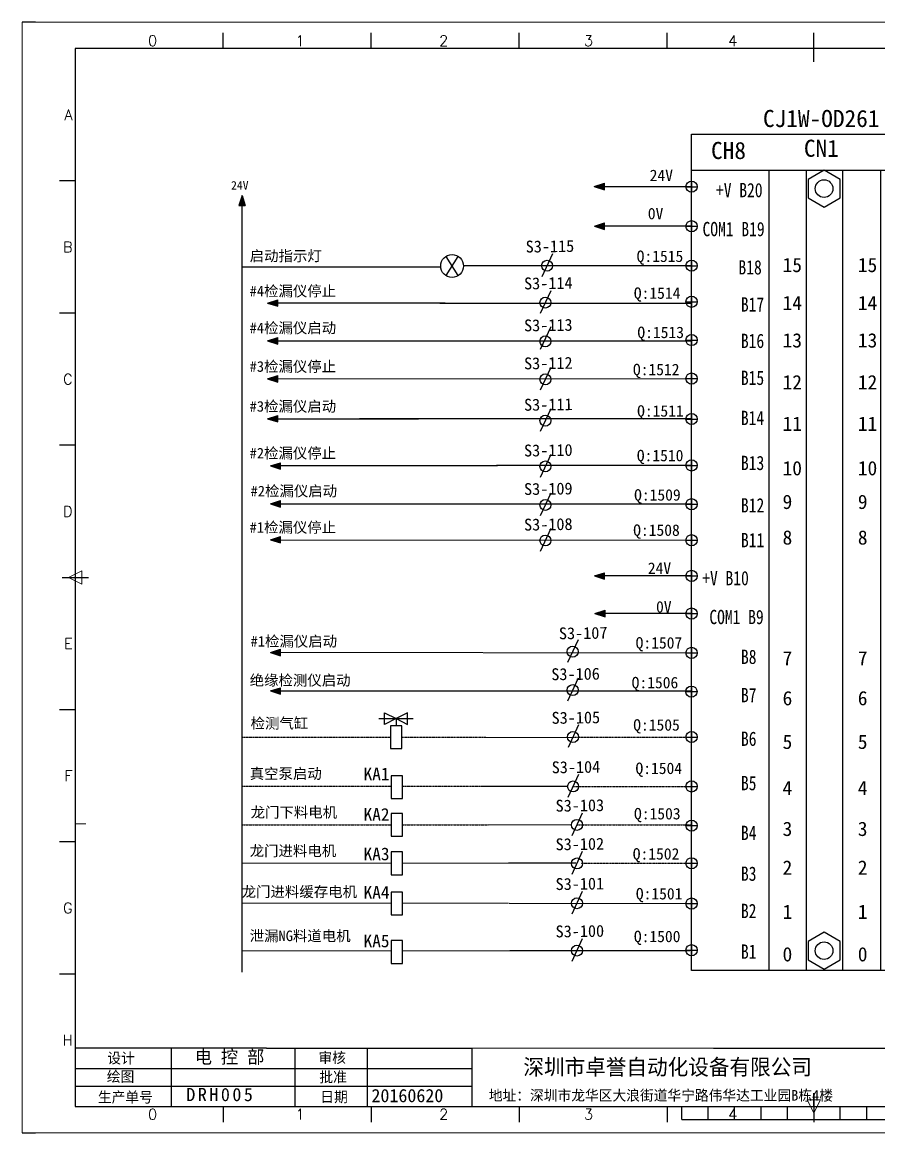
# Model space of a CAD drawing. Extents: x 2368 to 9674, y -1476 to 1321.
# Drawn here: x 8415 to 8739.1, y 901.5 to 1321.5 of the extents above; entities that cross this region are included whole.
import ezdxf
from ezdxf.enums import TextEntityAlignment as Align

# ---------------------------------------------------------------- set-up
doc = ezdxf.new("R2010")
doc.units = 0
doc.header["$MEASUREMENT"] = 0
doc.linetypes.add('ACANSTGL', pattern=[0.11811, 0.07874, -0.03937])
doc.layers.add('1', color=3, linetype='Continuous', lineweight=20)
doc.layers.add('AE_BOR', color=1, linetype='Continuous')
doc.layers.add('SYMS', color=7, linetype='Continuous')
doc.styles.add('HZ', font='', dxfattribs={"width": 0.8})
doc.styles.add('WD', font='romans.shx', dxfattribs={"bigfont": 'gbcbig.shx'})
doc.styles.add('样式 2', font='')
doc.styles.get('HZ').set_extended_font_data('SimSun')
doc.styles.get('样式 2').set_extended_font_data('NSimSun')

# ---------------------------------------------------------------- blocks, each defined once
blk = doc.blocks.new('gb_a2_a')
for p, q in [((584, 410), (25, 410)), ((25, 410), (25, 10)), ((25, 10), (584, 10))]:
    blk.add_line(p, q)
at = {"lineweight": 9, "ltscale": 0.1}
blk.add_line((25, 116.86), (29, 116.86), dxfattribs=at)
at = {"layer": 'AE_BOR', "lineweight": 30}
for p, q in [((10, 420), (4.93, 420)), ((4.93, 0), (10, 0))]:
    blk.add_line(p, q, dxfattribs=at)
at = {"layer": 'AE_BOR', "color": 1, "lineweight": 15}
for p, q in [((4.93, 420), (598.93, 420)), ((4.93, 0), (4.93, 420)), ((22.5, 210), (27.5, 212.5)), ((27.5, 207.5), (22.5, 210)), ((27.5, 212.5), (27.5, 207.5)), ((304.5, 7.5), (302, 12.5)), ((302, 12.5), (307, 12.5)), ((307, 12.5), (304.5, 7.5)), ((598.93, 0), (4.93, 0))]:
    blk.add_line(p, q, dxfattribs=at)
at = {"layer": 'AE_BOR'}
for p, q in [((81, 410), (81, 416)), ((137, 410), (137, 416)), ((193, 410), (193, 416)), ((249, 410), (249, 416)), ((304.5, 410), (304.5, 416)), ((25, 360), (19, 360)), ((25, 310), (19, 310)), ((25, 260), (19, 260)), ((25, 160), (19, 160)), ((25, 110), (19, 110)), ((25, 60), (19, 60)), ((81, 10), (81, 4)), ((137, 10), (137, 4)), ((193, 10), (193, 4)), ((249, 10), (249, 4)), ((304.5, 10), (304.5, 4))]:
    blk.add_line(p, q, dxfattribs=at)
at = {"layer": 'AE_BOR', "color": 2, "lineweight": 30}
for p, q in [((304.5, 405), (304.5, 415)), ((20, 210), (30, 210)), ((304.5, 10), (304.5, 15)), ((304.5, 15), (304.5, 5)), ((254.5, 5), (254.5, 10)), ((264.5, 5), (264.5, 10)), ((274.5, 5), (274.5, 10)), ((284.5, 5), (284.5, 10)), ((294.5, 5), (294.5, 10)), ((304.5, 10), (304.5, 5)), ((314.5, 5), (314.5, 10)), ((324.5, 5), (324.5, 10)), ((254.5, 5), (354.5, 5))]:
    blk.add_line(p, q, dxfattribs=at)
at = {"layer": 'AE_BOR', "style": 'WD'}
for s, p in [('0', (54.27, 411)), ('1', (110.12, 411)), ('2', (164.42, 411)), ('3', (219.22, 411)), ('4', (273.82, 411)), ('0', (54.27, 5)), ('1', (110.12, 5)), ('2', (164.42, 5)), ('3', (219.22, 5)), ('4', (273.82, 5))]:
    blk.add_text(s, height=4, dxfattribs=at).set_placement(p, align=Align.CENTER)
for s, p in [('A', (24, 385)), ('B', (24, 335)), ('C', (24, 285)), ('D', (24, 235)), ('E', (24, 185)), ('F', (24, 135)), ('G', (24, 85)), ('H', (24, 35))]:
    blk.add_text(s, height=4, dxfattribs=at).set_placement(p, align=Align.MIDDLE_RIGHT)

msp = doc.modelspace()

# ---------------------------------------------------------------- hatches: boundary and pattern name
for points in [[(8631.44171, 1259.41536), (8635.27365, 1260.60313), (8635.25025, 1258.15459)], [(8498.1408, 1255.99722), (8499.36513, 1252.1768), (8496.91647, 1252.1768)], [(8631.47171, 1244.36536), (8635.30365, 1245.55313), (8635.28025, 1243.10459)], [(8507.84015, 1215.2631), (8511.66056, 1216.48743), (8511.66056, 1214.03878)], [(8507.84015, 1200.9801), (8511.66056, 1202.20443), (8511.66056, 1199.75578)], [(8507.84015, 1186.62817), (8511.66056, 1187.8525), (8511.66056, 1185.40384)], [(8507.84015, 1171.53519), (8511.66056, 1172.75952), (8511.66056, 1170.31086)], [(8508.86468, 1153.67556), (8512.68509, 1154.89988), (8512.68509, 1152.45123)], [(8508.86468, 1139.32145), (8512.68509, 1140.54578), (8512.68509, 1138.09712)], [(8508.86468, 1125.76842), (8512.68509, 1126.99275), (8512.68509, 1124.54409)], [(8631.47952, 1112.08009), (8635.29993, 1113.30441), (8635.29993, 1110.85576)], [(8631.70171, 1097.90536), (8635.53365, 1099.09313), (8635.51025, 1096.64459)], [(8508.86468, 1083.12358), (8512.68509, 1084.34791), (8512.68509, 1081.89925)], [(8508.86468, 1068.56908), (8512.68509, 1069.79341), (8512.68509, 1067.34475)]]:
    msp.add_hatch(color=256).paths.add_polyline_path(points)

# ---------------------------------------------------------------- linework, layer by layer
for p, q in [((8668.26104, 1265.51692), (8766.43018, 1265.51692)), ((8631.44171, 1259.41536), (8635.27365, 1260.60313)), ((8635.25025, 1258.15459), (8635.27365, 1260.60313)), ((8498.1408, 1255.99722), (8496.91647, 1252.1768)), ((8498.1408, 1235.40419), (8498.1408, 1255.99722)), ((8498.1408, 1255.99722), (8499.36513, 1252.1768)), ((8631.44171, 1259.41536), (8635.25025, 1258.15459)), ((8668.26104, 1259.29052), (8635.22096, 1259.29052)), ((8496.91647, 1252.1768), (8499.36513, 1252.1768)), ((8631.47171, 1244.36536), (8635.30365, 1245.55313)), ((8631.47171, 1244.36536), (8635.28025, 1243.10459)), ((8668.26104, 1244.3366), (8635.11697, 1244.3366)), ((8635.28025, 1243.10459), (8635.30365, 1245.55313)), ((8575.31473, 1232.91556), (8579.79763, 1225.63519)), ((8579.79763, 1232.91556), (8575.31473, 1225.63519)), ((8615.58933, 1233.86985), (8611.64209, 1225.22899)), ((8614.96933, 1219.92985), (8611.02209, 1211.28899)), ((8507.84015, 1215.2631), (8511.66056, 1216.48743)), ((8507.84015, 1215.2631), (8511.66056, 1214.03878)), ((8511.66056, 1214.03878), (8511.66056, 1216.48743)), ((8614.96933, 1206.30985), (8611.02209, 1197.66899)), ((8507.84015, 1200.9801), (8511.66056, 1202.20443)), ((8511.66056, 1199.75578), (8511.66056, 1202.20443)), ((8507.84015, 1200.9801), (8511.66056, 1199.75578)), ((8614.96933, 1190.92985), (8611.02209, 1182.28899)), ((8507.84015, 1186.62817), (8511.66056, 1187.8525)), ((8507.84015, 1186.62817), (8511.66056, 1185.40384)), ((8511.66056, 1185.40384), (8511.66056, 1187.8525)), ((8507.84015, 1171.53519), (8511.66056, 1172.75952)), ((8511.66056, 1170.31086), (8511.66056, 1172.75952)), ((8614.96933, 1175.27985), (8611.02209, 1166.63899)), ((8507.84015, 1171.53519), (8511.66056, 1170.31086)), ((8668.26104, 1171.50702), (8542.54697, 1171.50702)), ((8668.26104, 1171.50702), (8542.78697, 1171.50702)), ((8614.96933, 1157.97985), (8611.02209, 1149.33899)), ((8508.86468, 1153.67556), (8512.68509, 1154.89988)), ((8508.86468, 1153.67556), (8512.68509, 1152.45123)), ((8512.68509, 1152.45123), (8512.68509, 1154.89988)), ((8614.96933, 1143.41985), (8611.02209, 1134.77899)), ((8508.86468, 1139.32145), (8512.68509, 1140.54578)), ((8508.86468, 1139.32145), (8512.68509, 1138.09712)), ((8668.26104, 1139.20392), (8512.41195, 1139.20392)), ((8512.68509, 1138.09712), (8512.68509, 1140.54578)), ((8614.96933, 1129.95985), (8611.02209, 1121.31899)), ((8508.86468, 1125.76842), (8512.68509, 1126.99275)), ((8508.86468, 1125.76842), (8512.68509, 1124.54409)), ((8512.30427, 1125.72061), (8666.14099, 1125.58212)), ((8512.68509, 1124.54409), (8512.68509, 1126.99275)), ((8631.47952, 1112.08009), (8635.29993, 1113.30441)), ((8635.29993, 1110.85576), (8635.29993, 1113.30441)), ((8631.47952, 1112.08009), (8635.29993, 1110.85576)), ((8668.26104, 1112.09702), (8635.22096, 1112.09702)), ((8631.70171, 1097.90536), (8635.53365, 1099.09313)), ((8631.70171, 1097.90536), (8635.51025, 1096.64459)), ((8668.26104, 1097.84133), (8635.47697, 1097.84133)), ((8635.51025, 1096.64459), (8635.53365, 1099.09313)), ((8625.28069, 1087.93404), (8621.33345, 1079.29317)), ((8508.86468, 1083.12358), (8512.68509, 1084.34791)), ((8512.68509, 1081.89925), (8512.68509, 1084.34791)), ((8508.86468, 1083.12358), (8512.68509, 1081.89925)), ((8512.55124, 1083.23265), (8666.14099, 1082.95841)), ((8625.28069, 1073.37404), (8621.33345, 1064.73317)), ((8508.86468, 1068.56908), (8512.68509, 1069.79341)), ((8508.86468, 1068.56908), (8512.68509, 1067.34475)), ((8512.68509, 1067.34475), (8512.68509, 1069.79341)), ((8552.11012, 1060.2729), (8556.43012, 1058.1129)), ((8552.11012, 1055.9529), (8552.11012, 1060.2729)), ((8560.75012, 1060.2729), (8556.43012, 1058.1129)), ((8560.75012, 1055.9529), (8560.75012, 1060.2729)), ((8549.95012, 1058.1129), (8562.91012, 1058.1129)), ((8556.43012, 1058.1129), (8552.11012, 1055.9529)), ((8556.43012, 1058.1129), (8560.75012, 1055.9529)), ((8556.43012, 1058.1129), (8556.43012, 1056.4929)), ((8556.43012, 1056.4929), (8556.43012, 1055.4129)), ((8625.48832, 1055.77931), (8621.54109, 1047.13844)), ((8590.43102, 1051.12062), (8623.37512, 1051.00219)), ((8625.43104, 1036.93664), (8621.4838, 1028.29578)), ((8589.82335, 1032.57455), (8621.48697, 1032.57455)), ((8626.90576, 1022.4176), (8622.95852, 1013.77674)), ((8591.22484, 1017.9697), (8622.98697, 1018.05551)), ((8626.90576, 1007.8225), (8622.95852, 999.18163)), ((8598.9458, 1003.59076), (8624.50697, 1003.59076)), ((8626.90576, 992.78513), (8622.95852, 984.14427)), ((8599.27714, 988.32044), (8666.14099, 988.18195)), ((8626.90576, 974.87297), (8622.95852, 966.2321)), ((8599.52463, 970.38011), (8667.53412, 970.38011)), ((8507.46704, 933.48401), (8435.03605, 933.48401)), ((8435.03605, 933.48401), (8435.03605, 911.48691)), ((8471.30953, 933.48401), (8471.30953, 911.48691)), ((8507.46704, 933.48401), (8585.07815, 933.48401)), ((8518.07153, 933.48401), (8518.07153, 911.48691)), ((8545.51768, 933.48401), (8545.51768, 911.48401)), ((8585.07815, 933.48401), (8585.07815, 911.48691)), ((8676.56921, 933.48401), (8796.46921, 933.48401)), ((8435.03605, 911.48691), (8994.03605, 911.48691))]:
    msp.add_line(p, q)
at = {"lineweight": -3}
for p, q in [((8668.26104, 1261.41056), (8668.26104, 1257.17047)), ((8666.14099, 1259.29052), (8670.38108, 1259.29052)), ((8666.14099, 1244.3366), (8670.38108, 1244.3366)), ((8668.26104, 1246.45665), (8668.26104, 1242.21656)), ((8498.1408, 962.20932), (8498.1408, 1235.40419)), ((8668.26104, 1231.53543), (8668.26104, 1227.29534)), ((8666.14099, 1229.41539), (8670.38108, 1229.41539)), ((8666.14099, 1215.77008), (8670.38108, 1215.77008)), ((8668.26104, 1217.89013), (8668.26104, 1213.65004)), ((8666.14099, 1201.28365), (8670.38108, 1201.28365)), ((8668.26104, 1203.4037), (8668.26104, 1199.16361)), ((8668.26104, 1188.8396), (8668.26104, 1184.59951)), ((8666.14099, 1186.71955), (8670.38108, 1186.71955)), ((8668.26104, 1173.54111), (8668.26104, 1169.30102)), ((8666.14099, 1171.42106), (8670.38108, 1171.42106)), ((8668.26104, 1155.98048), (8668.26104, 1151.74039)), ((8666.14099, 1153.86044), (8670.38108, 1153.86044)), ((8666.14099, 1139.20392), (8670.38108, 1139.20392)), ((8668.26104, 1141.32397), (8668.26104, 1137.08388)), ((8668.26104, 1127.70217), (8668.26104, 1123.46208)), ((8666.14099, 1125.58212), (8670.38108, 1125.58212)), ((8668.26104, 1114.21706), (8668.26104, 1109.97697)), ((8666.14099, 1112.09702), (8670.38108, 1112.09702)), ((8666.14099, 1097.84133), (8670.38108, 1097.84133)), ((8668.26104, 1099.96137), (8668.26104, 1095.72128)), ((8668.26104, 1085.07845), (8668.26104, 1080.83837)), ((8666.14099, 1082.95841), (8670.38108, 1082.95841)), ((8666.08305, 1068.33328), (8670.32314, 1068.33328)), ((8668.20309, 1070.45332), (8668.20309, 1066.21323)), ((8666.14099, 1051.15332), (8670.38108, 1051.15332)), ((8668.26104, 1053.27336), (8668.26104, 1049.03327)), ((8668.26104, 1034.57617), (8668.26104, 1030.33608)), ((8666.14099, 1032.45613), (8670.38108, 1032.45613)), ((8666.14099, 1017.64665), (8670.38108, 1017.64665)), ((8668.26104, 1019.7667), (8668.26104, 1015.52661)), ((8668.26104, 1005.52564), (8668.26104, 1001.28555)), ((8666.14099, 1003.40559), (8670.38108, 1003.40559)), ((8666.14099, 988.18195), (8670.38108, 988.18195)), ((8668.26104, 990.302), (8668.26104, 986.06191)), ((8666.14099, 970.54648), (8670.38108, 970.54648)), ((8668.26104, 972.66652), (8668.26104, 968.42643))]:
    msp.add_line(p, q, dxfattribs=at)
at = {"lineweight": -3, "ltscale": 0.5}
for p, q in [((8573.43006, 1228.88609), (8498.18697, 1228.88609)), ((8581.82697, 1229.48609), (8667.78697, 1229.48609)), ((8575.01979, 1215.18609), (8508.08046, 1215.18609)), ((8572.9922, 1215.28609), (8668.08697, 1215.28609)), ((8666.18697, 1201.38121), (8666.38697, 1201.38121)), ((8507.84662, 1200.97803), (8668.26104, 1200.97803)), ((8564.93657, 1171.41938), (8508.20152, 1171.41938)), ((8590.1344, 1171.50494), (8569.31067, 1171.50494)), ((8668.0329, 1171.50494), (8594.4544, 1171.50494)), ((8594.84918, 1153.75938), (8511.42592, 1153.75938)), ((8668.0329, 1153.84494), (8594.4544, 1153.84494)), ((8668.14697, 1068.47609), (8512.35697, 1068.47609))]:
    msp.add_line(p, q, dxfattribs=at)
at = {"lineweight": 0}
for p, q in [((8507.93046, 1186.65711), (8668.23097, 1186.65711)), ((8554.53684, 1003.49245), (8498.1408, 1003.49245)), ((8599.45822, 1003.49245), (8558.85684, 1003.49245)), ((8554.53684, 988.37078), (8498.1408, 988.37078)), ((8599.00929, 988.37078), (8558.85684, 988.37078)), ((8554.53684, 970.31722), (8498.1408, 970.31722)), ((8599.34397, 970.31722), (8558.85684, 970.31722))]:
    msp.add_line(p, q, dxfattribs=at)
at = {"linetype": 'ACANSTGL'}
for p, q in [((8498.1408, 1051.12062), (8554.27012, 1051.12062)), ((8558.59012, 1051.12062), (8590.43102, 1051.12062)), ((8623.37512, 1051.15332), (8668.26104, 1051.15332)), ((8498.1408, 1032.57455), (8554.53684, 1032.57455)), ((8558.85684, 1032.57455), (8589.82335, 1032.57455)), ((8623.42092, 1032.45613), (8668.26104, 1032.45613)), ((8498.1408, 1017.9697), (8554.53684, 1017.9697)), ((8558.85684, 1017.9697), (8591.22484, 1017.9697)), ((8624.89564, 1017.93709), (8668.26104, 1017.9697)), ((8626.4316, 1003.47234), (8668.26104, 1003.40559))]:
    msp.add_line(p, q, dxfattribs=at)
at = {"lineweight": 9, "ltscale": 0.1}
msp.add_line((8585.07815, 933.48401), (8676.56921, 933.48401), dxfattribs=at)
at = {"color": 0, "ltscale": 2}
for p, q in [((8435.03605, 925.80025), (8585.07815, 925.86025)), ((8435.03605, 919.10247), (8585.07815, 919.10247))]:
    msp.add_line(p, q, dxfattribs=at)
for points in [[(8668.26104, 1279.17408), (8766.43018, 1279.17408), (8766.43018, 962.8331), (8668.26104, 962.8331)], [(8697.56379, 1265.59188), (8739.69359, 1265.59188), (8739.69359, 962.8331), (8697.56379, 962.8331)], [(8711.74499, 1265.51692), (8725.36228, 1265.51692), (8725.36228, 962.8331), (8711.74499, 962.8331)], [(8718.38827, 1265.51692), (8712.34624, 1262.02855), (8712.34624, 1255.05181), (8718.38827, 1251.56345), (8724.4303, 1255.05181), (8724.4303, 1262.02855)], [(8554.27012, 1046.7729), (8558.59012, 1046.7729), (8558.59012, 1055.4129), (8554.27012, 1055.4129)], [(8554.53684, 1027.88711), (8558.85684, 1027.88711), (8558.85684, 1036.52711), (8554.53684, 1036.52711)], [(8554.53684, 1013.64131), (8558.85684, 1013.64131), (8558.85684, 1022.28131), (8554.53684, 1022.28131)], [(8554.53684, 999.0398), (8558.85684, 999.0398), (8558.85684, 1007.6798), (8554.53684, 1007.6798)], [(8554.53684, 983.90691), (8558.85684, 983.90691), (8558.85684, 992.54691), (8554.53684, 992.54691)], [(8718.38827, 977.33795), (8712.34624, 973.84958), (8712.34624, 966.87285), (8718.38827, 963.38448), (8724.4303, 966.87285), (8724.4303, 973.84958)], [(8554.53684, 965.53416), (8558.85684, 965.53416), (8558.85684, 974.17416), (8554.53684, 974.17416)]]:
    msp.add_lwpolyline(points, close=True)
at = {"lineweight": -3}
for centre in [(8668.26104, 1259.29052), (8668.26104, 1244.3366), (8668.26104, 1229.41539), (8668.26104, 1215.77008), (8668.26104, 1201.28365), (8668.26104, 1186.71955), (8668.26104, 1171.42106), (8668.26104, 1153.86044), (8668.26104, 1139.20392), (8668.26104, 1125.58212), (8668.26104, 1112.09702), (8668.26104, 1097.84133), (8668.26104, 1082.95841), (8668.20309, 1068.33328), (8668.26104, 1051.15332), (8668.26104, 1032.45613), (8668.26104, 1017.64665), (8668.26104, 1003.40559), (8668.26104, 988.18195), (8668.26104, 970.54648)]:
    msp.add_circle(centre, 2.12004, dxfattribs=at)
for centre, radius in [((8718.38827, 1258.54018), 3.34348), ((8577.61383, 1229.28609), 4.29576), ((8718.38827, 970.36121), 3.34348)]:
    msp.add_circle(centre, radius)
at = {"color": 6}
for centre in [(8613.5792, 1229.38934), (8612.9592, 1215.44934), (8612.9592, 1200.81795), (8612.9592, 1186.44934), (8612.9592, 1170.79934), (8612.9592, 1153.49934), (8612.9592, 1138.93934), (8612.9592, 1125.47934), (8623.27057, 1083.45352), (8623.27057, 1068.89352), (8623.37512, 1051.15332), (8623.42092, 1032.45613), (8624.89564, 1017.93709), (8624.89564, 1003.34198), (8624.89564, 988.30462), (8624.89564, 970.39246)]:
    msp.add_circle(centre, 2.07563, dxfattribs=at)

# ---------------------------------------------------------------- block references
msp.add_blockref('gb_a2_a', (8410.03605, 901.48691))

# ---------------------------------------------------------------- texts
for s, insert, char_height, width, attachment_point in [('{\\fFangSong|b0|i0|c134|p49;CJ1W-OD261}', (8695.27231, 1288.31971), 6.48, 34.6537309, 1), ('{\\fFangSong|b0|i0|c134|p49;CN1}', (8710.76041, 1277.05371), 6.48, 34.6537309, 1), ('{\\fFangSong|b0|i0|c134|p49;CH8}', (8675.62041, 1276.22371), 6.48, 34.6537309, 1), ('{\\fSimSun|b0|i0|c134|p2;24V}', (8652.40322, 1265.72741), 4.32, 56.1737709, 1), ('24V', (8494.00007, 1261.41397), 3.24, 9.7955398, 1), ('{\\fSimSun|b0|i0|c134|p2;0V}', (8651.69541, 1251.28446), 4.32, 56.1737709, 1), ('{\\fSimSun|b0|i0|c134|p2;启动指示灯}', (8501.04865, 1235.1172), 4, 77.304203, 1), ('Q:1515', (8647.4733, 1235.13192), 4.32, 56.1737709, 1), ('{\\fSimSun|b0|i0|c134|p2;15}', (8702.68471, 1232.38534), 5.4, 4.0230196, 1), ('{\\fSimSun|b0|i0|c134|p2;15}', (8731.16964, 1232.38534), 5.4, 4.0230196, 1), ('{\\fSimSun|b0|i0|c134|p2;#4检漏仪停止}', (8501.04865, 1221.81033), 4, 77.304203, 1), (' Q:1514', (8643.46277, 1221.19834), 4.32, 56.1737709, 1), ('{\\fSimSun|b0|i0|c134|p2;14}', (8702.68471, 1218.02755), 5.4, 4.0230196, 1), ('{\\fSimSun|b0|i0|c134|p2;14}', (8731.16964, 1218.02755), 5.4, 4.0230196, 1), ('{\\fSimSun|b0|i0|c134|p2;#4检漏仪启动}', (8501.04865, 1207.8893), 4, 77.304203, 1), ('Q:1513', (8647.75159, 1206.35416), 4.32, 56.1737709, 1), ('{\\fSimSun|b0|i0|c134|p2;13}', (8702.68471, 1203.87812), 5.4, 4.0230196, 1), ('{\\fSimSun|b0|i0|c134|p2;13}', (8731.16964, 1203.87812), 5.4, 4.0230196, 1), ('{\\fSimSun|b0|i0|c134|p2;#3检漏仪停止}', (8501.04865, 1193.2907), 4, 77.304203, 1), (' Q:1512', (8643.12279, 1192.30312), 4.32, 56.1737709, 1), ('{\\fSimSun|b0|i0|c134|p2;12}', (8702.68471, 1188.04016), 5.4, 4.0230196, 1), ('{\\fSimSun|b0|i0|c134|p2;12}', (8731.16964, 1188.04016), 5.4, 4.0230196, 1), ('{\\fSimSun|b0|i0|c134|p2;#3检漏仪启动}', (8501.04865, 1178.2103), 4, 77.304203, 1), (' Q:1511', (8644.71169, 1176.63704), 4.32, 56.1737709, 1), ('{\\fSimSun|b0|i0|c134|p2;11}', (8702.68471, 1172.3502), 5.4, 4.0230196, 1), ('{\\fSimSun|b0|i0|c134|p2;11}', (8731.16964, 1172.3502), 5.4, 4.0230196, 1), ('{\\fSimSun|b0|i0|c134|p2;#2检漏仪停止}', (8501.04865, 1160.5234), 4, 77.304203, 1), (' Q:1510', (8644.59504, 1159.77703), 4.32, 56.1737709, 1), ('{\\fSimSun|b0|i0|c134|p2;10}', (8702.68471, 1155.53061), 5.4, 4.0230196, 1), ('{\\fSimSun|b0|i0|c134|p2;10}', (8731.16964, 1155.53061), 5.4, 4.0230196, 1), ('{\\fSimSun|b0|i0|c134|p2;#2检漏仪启动}', (8501.40593, 1146.18916), 4, 69.1070273, 1), (' Q:1509', (8643.57212, 1144.8829), 4.32, 56.1737709, 1), ('{\\fSimSun|b0|i0|c134|p2;9}', (8702.68471, 1142.80103), 5.4, 4.0230196, 1), ('{\\fSimSun|b0|i0|c134|p2;9}', (8731.16964, 1142.80103), 5.4, 4.0230196, 1), ('{\\fSimSun|b0|i0|c134|p2;#1检漏仪停止}', (8501.04865, 1132.43917), 4, 77.304203, 1), (' Q:1508', (8643.22165, 1131.55973), 4.32, 56.1737709, 1), ('{\\fSimSun|b0|i0|c134|p2;8}', (8702.68471, 1129.33136), 5.4, 4.0230196, 1), ('{\\fSimSun|b0|i0|c134|p2;8}', (8731.16964, 1129.33136), 5.4, 4.0230196, 1), ('{\\fSimSun|b0|i0|c134|p2;24V}', (8651.69541, 1117.17207), 4.32, 56.1737709, 1), ('{\\fSimSun|b0|i0|c134|p2;0V}', (8654.80776, 1102.54414), 4.32, 56.1737709, 1), ('{\\fSimSun|b0|i0|c134|p2;#1检漏仪启动}', (8501.40593, 1089.37537), 4, 69.1070273, 1), (' Q:1507', (8644.14494, 1088.94004), 4.32, 56.1737709, 1), ('{\\fSimSun|b0|i0|c134|p2;7}', (8702.68729, 1083.65497), 5.4, 4.0230196, 1), ('{\\fSimSun|b0|i0|c134|p2;7}', (8731.15517, 1083.65497), 5.4, 4.0230196, 1), ('{\\fSimSun|b0|i0|c134|p2;绝缘检测仪启动}', (8501.04865, 1074.62496), 4, 77.304203, 1), (' Q:1506', (8642.63728, 1073.90317), 4.32, 56.1737709, 1), ('{\\fSimSun|b0|i0|c134|p2;6}', (8702.68729, 1068.5571), 5.4, 4.0230196, 1), ('{\\fSimSun|b0|i0|c134|p2;6}', (8731.15517, 1068.5571), 5.4, 4.0230196, 1), ('{\\fSimSun|b0|i0|c134|p2;检测气缸}', (8501.40593, 1058.36076), 4, 69.1070273, 1), (' Q:1505', (8643.23689, 1057.88486), 4.32, 56.1737709, 1), ('{\\fSimSun|b0|i0|c134|p2;5}', (8702.68729, 1052.0583), 5.4, 4.0230196, 1), ('{\\fSimSun|b0|i0|c134|p2;5}', (8731.15517, 1052.0583), 5.4, 4.0230196, 1), ('{\\fSimSun|b0|i0|c134|p2;真空泵启动}', (8501.04865, 1039.32442), 4, 77.304203, 1), (' Q:1504', (8644.08707, 1041.48781), 4.32, 56.1737709, 1), ('{\\fSimSun|b0|i0|c134|p2;4}', (8702.68729, 1034.59214), 5.4, 4.0230196, 1), ('{\\fSimSun|b0|i0|c134|p2;4}', (8731.15517, 1034.59214), 5.4, 4.0230196, 1), ('{\\fSimSun|b0|i0|c134|p2;龙门下料电机}', (8501.40593, 1024.69151), 4, 69.1070273, 1), (' Q:1503', (8643.52682, 1024.3324), 4.32, 56.1737709, 1), ('{\\fSimSun|b0|i0|c134|p2;3}', (8702.68729, 1019.13471), 5.4, 4.0230196, 1), ('{\\fSimSun|b0|i0|c134|p2;3}', (8731.15517, 1019.13471), 5.4, 4.0230196, 1), ('{\\fSimSun|b0|i0|c134|p2;龙门进料电机}', (8501.04865, 1010.13019), 4, 77.304203, 1), (' Q:1502', (8643.05595, 1009.12935), 4.32, 56.1737709, 1), ('{\\fSimSun|b0|i0|c134|p2;2}', (8702.68729, 1004.48089), 5.4, 4.0230196, 1), ('{\\fSimSun|b0|i0|c134|p2;2}', (8731.15517, 1004.48089), 5.4, 4.0230196, 1), ('{\\fSimSun|b0|i0|c134|p2;龙门进料缓存电机}', (8498.00428, 994.64489), 4, 69.1070273, 1), (' Q:1501', (8644.22523, 994.0676), 4.32, 56.1737709, 1), ('{\\fSimSun|b0|i0|c134|p2;1}', (8702.68729, 987.75482), 5.4, 4.0230196, 1), ('{\\fSimSun|b0|i0|c134|p2;1}', (8731.15517, 987.75482), 5.4, 4.0230196, 1), ('{\\fSimSun|b0|i0|c134|p2;泄漏NG料道电机}', (8501.04865, 977.96621), 4, 77.304203, 1), (' Q:1500', (8643.4785, 977.90112), 4.32, 56.1737709, 1), ('{\\fSimSun|b0|i0|c134|p2;0}', (8702.68729, 971.70373), 5.4, 4.0230196, 1), ('{\\fSimSun|b0|i0|c134|p2;0}', (8731.15517, 971.70373), 5.4, 4.0230196, 1), ('深圳市卓誉自动化设备有限公司', (8604.60651, 922.69305), 6, 134.4627712, 7), ('地址：深圳市龙华区大浪街道华宁路伟华达工业园B栋4楼', (8591.52287, 913.1738), 4, 144.4993675, 7)]:
    msp.add_mtext(s, dxfattribs=dict(insert=insert, char_height=char_height, width=width, attachment_point=attachment_point))
at = {"lineweight": 0, "char_height": 4.8, "width": 8.1987172, "attachment_point": 1}
for s, insert in [('{\\fSimSun|b0|i0|c134|p2;KA1}', (8544.1596, 1039.60613)), ('{\\fSimSun|b0|i0|c134|p2;KA2}', (8544.1596, 1024.29403)), ('{\\fSimSun|b0|i0|c134|p2;KA3}', (8544.1596, 1009.36473)), ('{\\fSimSun|b0|i0|c134|p2;KA4}', (8544.1596, 994.81823)), ('{\\fSimSun|b0|i0|c134|p2;KA5}', (8544.1596, 976.4437))]:
    msp.add_mtext(s, dxfattribs=dict(at, insert=insert))
at = {"color": 0, "ltscale": 2, "attachment_point": 1}
for s, insert, char_height, width in [('电 控 部', (8480.29084, 932.70016), 5, 34.8313606), ('审核', (8527.06812, 931.90559), 4, 25.507459), ('设计', (8447.19677, 931.72793), 4, 19.3450259), ('{\\C256;绘图}', (8446.98979, 924.80022), 4, 19.3450259), ('批准', (8527.3999, 924.57907), 4, 25.507459), ('生产单号', (8443.61776, 916.96887), 4, 25.1533682), ('日期', (8527.78382, 917.07383), 4, 25.507459), ('20160620', (8547.1133, 918.05874), 5, 25.507459)]:
    msp.add_mtext(s, dxfattribs=dict(at, insert=insert, char_height=char_height, width=width))
at = {"lineweight": 0, "insert": (8454.62072, 918.44708), "char_height": 5, "attachment_point": 1, "style": '样式 2'}
msp.add_mtext_dynamic_manual_height_columns('\\pi22.464;{\\T1.28;DRH005}', width=55.0317648, gutter_width=1, heights=[0], dxfattribs=at)
at = {"layer": '1', "color": 0, "char_height": 5.4, "attachment_point": 1, "style": 'HZ'}
for s, insert, width in [('+V B20', (8677.48939, 1260.68718), 25.6053706), ('COM1 B19', (8672.39286, 1245.94987), 31.938251), (' B18', (8683.05888, 1231.49239), 25.2262961), ('B17', (8686.91152, 1217.44405), 5.8386613), ('B16', (8686.91152, 1203.67366), 5.8386613), ('B15', (8686.91152, 1189.6982), 5.8386613), ('B14', (8686.91152, 1174.53553), 5.8386613), ('B13', (8686.93685, 1157.51714), 5.8386613), ('B12', (8686.93685, 1141.48871), 5.8386613), ('B11', (8686.93685, 1128.31717), 5.8386613), ('+V B10', (8672.28814, 1113.94116), 26.5910109), ('COM1 B9', (8674.98298, 1099.24162), 24.1271129), ('B8', (8686.93685, 1084.18903), 5.8386613), ('B7', (8686.93685, 1069.7018), 5.8386613), ('B6', (8686.93685, 1053.20835), 5.8386613), ('B5', (8686.93685, 1036.4341), 5.8386613), ('B4', (8686.93685, 1017.60497), 5.8386613), ('B3', (8686.93685, 1002.1885), 5.8386613), ('B2', (8686.93685, 988.08178), 5.8386613), ('B1', (8686.93685, 972.70216), 5.8386613)]:
    msp.add_mtext(s, dxfattribs=dict(at, insert=insert, width=width))
at = {"layer": 'SYMS', "lineweight": -3}
for s, p in [('S3-115', (8605.50753, 1234.36503)), ('S3-114', (8604.88753, 1220.42503)), ('S3-113', (8604.88753, 1204.55364)), ('S3-112', (8604.88753, 1190.18503)), ('S3-111', (8604.88753, 1174.53503)), ('S3-110', (8604.88753, 1157.23503)), ('S3-109', (8604.88753, 1142.67503)), ('S3-108', (8604.88753, 1129.21503)), ('S3-107', (8618.08372, 1088.09416)), ('S3-106', (8615.19889, 1072.62921)), ('S3-105', (8615.30345, 1056.12901)), ('S3-104', (8615.34924, 1037.43182)), ('S3-103', (8616.82396, 1022.91278)), ('S3-102', (8616.82396, 1008.31768)), ('S3-101', (8616.82396, 993.28031)), ('S3-100', (8616.82396, 975.36815))]:
    msp.add_text(s, height=4.5, rotation=0.7952513, dxfattribs=at).set_placement(p)

doc.saveas('drawing.dxf')
